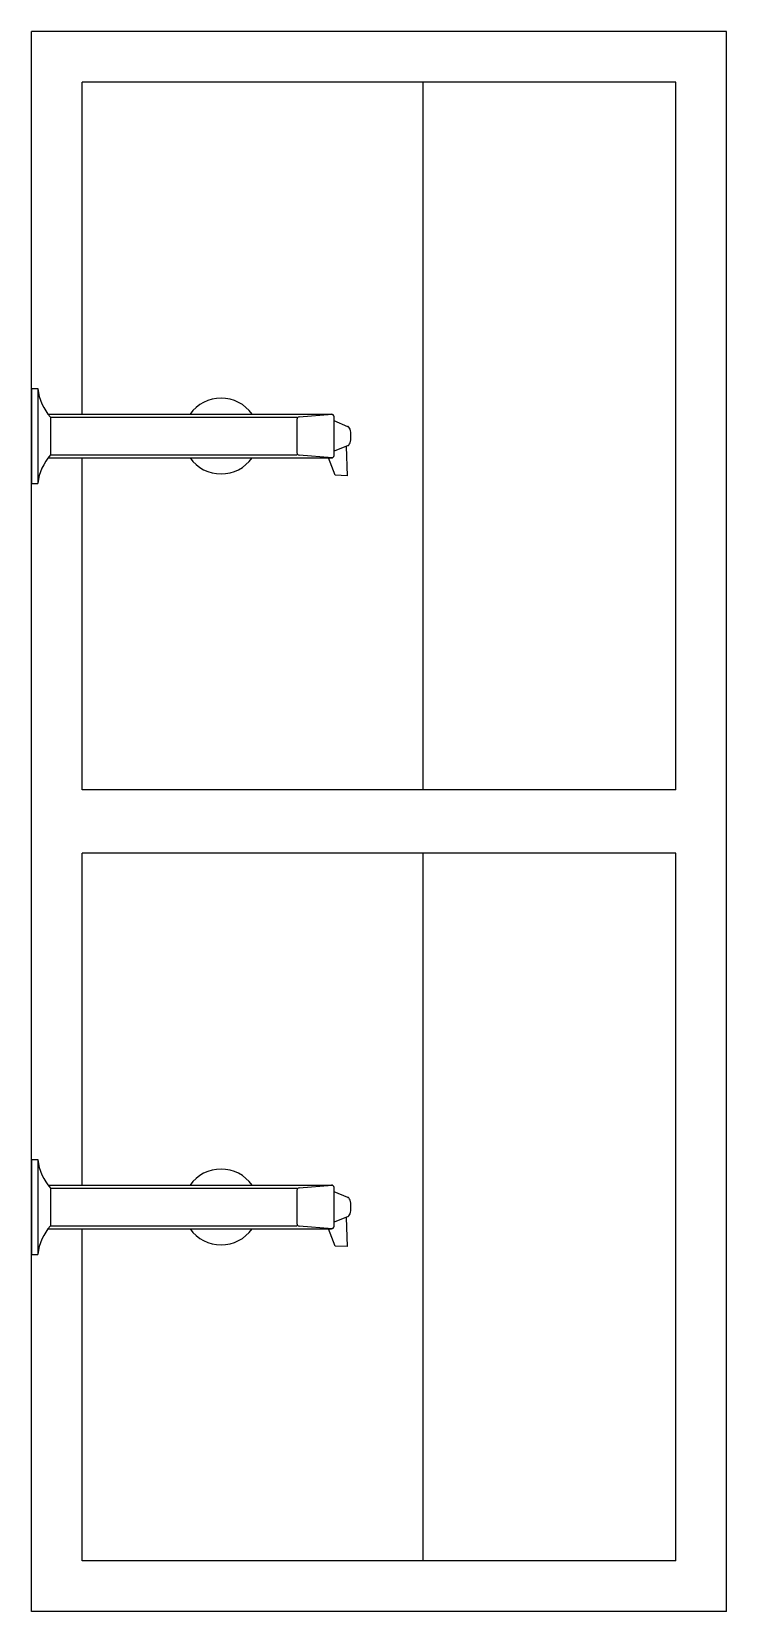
# Model space of a CAD drawing. Extents: x 0 to 0.55, y -0.62 to 0.62.
import ezdxf

# ---------------------------------------------------------------- set-up
doc = ezdxf.new("R2010")
doc.units = 0
doc.header["$MEASUREMENT"] = 0
doc.layers.get('0').update_dxf_attribs({"linetype": 'CONTINUOUS'})

msp = doc.modelspace()

# ---------------------------------------------------------------- linework, layer by layer
for p, q in [((0, -0.625), (0, 0.625)), ((0.55, 0.625), (0, 0.625)), ((0.55, -0.625), (0.55, 0.625)), ((0.55, -0.625), (0.55, 0.625)), ((0.04, 0.3223), (0.04, 0.585)), ((0.51, 0.585), (0.04, 0.585)), ((0.31, 0.025), (0.31, 0.585)), ((0.51, 0.025), (0.51, 0.585)), ((0, 0.3425), (0, 0.2675)), ((0, 0.3425), (0.005, 0.3425)), ((0.005, 0.3425), (0.005, 0.2675)), ((0.0131, 0.3223), (0.2374, 0.3223)), ((0.015, 0.32), (0.21, 0.32)), ((0.015, 0.32), (0.015, 0.29)), ((0.21, 0.3182), (0.21, 0.2918)), ((0.2118, 0.3201), (0.238, 0.3222)), ((0.2394, 0.2897), (0.2394, 0.3203)), ((0.2504, 0.3124), (0.2394, 0.3169)), ((0.0131, 0.2877), (0.2374, 0.2877)), ((0.015, 0.29), (0.21, 0.29)), ((0.04, 0.025), (0.04, 0.2877)), ((0.238, 0.2878), (0.2118, 0.2899)), ((0.2404, 0.2741), (0.2351, 0.2877)), ((0.2505, 0.2974), (0.2394, 0.293)), ((0.2489, 0.2966), (0.2499, 0.2736)), ((0, 0.2675), (0.005, 0.2675)), ((0.2499, 0.2736), (0.2404, 0.2741)), ((0.51, 0.025), (0.04, 0.025)), ((0.04, -0.2877), (0.04, -0.025)), ((0.51, -0.025), (0.04, -0.025)), ((0.31, -0.585), (0.31, -0.025)), ((0.51, -0.585), (0.51, -0.025)), ((0, -0.2675), (0.005, -0.2675)), ((0, -0.2675), (0, -0.3425)), ((0.005, -0.2675), (0.005, -0.3425)), ((0, -0.3), (0, -0.336)), ((0.0131, -0.2877), (0.2374, -0.2877)), ((0.015, -0.29), (0.015, -0.32)), ((0.015, -0.29), (0.21, -0.29)), ((0.21, -0.2918), (0.21, -0.3182)), ((0.2118, -0.2899), (0.238, -0.2878)), ((0.2394, -0.3203), (0.2394, -0.2897)), ((0.2504, -0.2976), (0.2394, -0.2931)), ((0.0131, -0.3223), (0.2374, -0.3223)), ((0.015, -0.32), (0.21, -0.32)), ((0.04, -0.585), (0.04, -0.3223)), ((0.238, -0.3222), (0.2118, -0.3201)), ((0.2404, -0.3359), (0.2351, -0.3223)), ((0.2505, -0.3126), (0.2394, -0.317)), ((0.2489, -0.3134), (0.2499, -0.3364)), ((0.2499, -0.3364), (0.2404, -0.3359)), ((0, -0.3425), (0.005, -0.3425)), ((0.51, -0.585), (0.04, -0.585)), ((0.55, -0.625), (0, -0.625))]:
    msp.add_line(p, q)
for points in [[(0.2505, 0.2975, 0.236739), (0.2512, 0.2979, 0.08552), (0.2522, 0.2997, 0.043127), (0.2526, 0.3019, 0.031837), (0.2528, 0.305, 0.031837), (0.2526, 0.3081, 0.043127), (0.2522, 0.3103, 0.08552), (0.2512, 0.3121, 0.236739), (0.2505, 0.3125, 0.159785), (0.25, 0.3123, 0.08552)], [(0.2503, 0.2975, 0.077146), (0.2505, 0.2975, 0.236739)], [(0.2505, -0.3125, 0.236739), (0.2512, -0.3121, 0.08552), (0.2522, -0.3103, 0.043127), (0.2526, -0.3081, 0.031837), (0.2528, -0.305, 0.031837), (0.2526, -0.3019, 0.043127), (0.2522, -0.2997, 0.08552), (0.2512, -0.2979, 0.236739), (0.2505, -0.2975, 0.159785), (0.25, -0.2977, 0.08552)], [(0.2503, -0.3125, 0.077146), (0.2505, -0.3125, 0.236739)]]:
    msp.add_lwpolyline(points, format="xyb")
for centre, radius, start, end in [((0.0443, 0.3465), 0.0395, 185.7962, 222.1288), ((0.15, 0.305), 0.03, 35.2164, 144.7836), ((0.212, 0.3182), 0.002, 94.4781, 180), ((0.2374, 0.3203), 0.002, 0, 90), ((0.0443, 0.2635), 0.0395, 137.8774, 174.1976), ((0.15, 0.305), 0.03, 215.2164, 324.7836), ((0.212, 0.2918), 0.002, 180, 265.5219), ((0.2374, 0.2897), 0.002, 270, 360), ((0.0443, -0.2635), 0.0395, 185.7962, 222.1288), ((0.15, -0.305), 0.03, 35.2164, 144.7836), ((0.212, -0.2918), 0.002, 94.4781, 180), ((0.2374, -0.2897), 0.002, 0, 90), ((0.0443, -0.3465), 0.0395, 137.8774, 174.1976), ((0.15, -0.305), 0.03, 215.2164, 324.7836), ((0.212, -0.3182), 0.002, 180, 265.5219), ((0.2374, -0.3203), 0.002, 270, 360)]:
    msp.add_arc(centre, radius, start, end)

doc.saveas('drawing.dxf')
